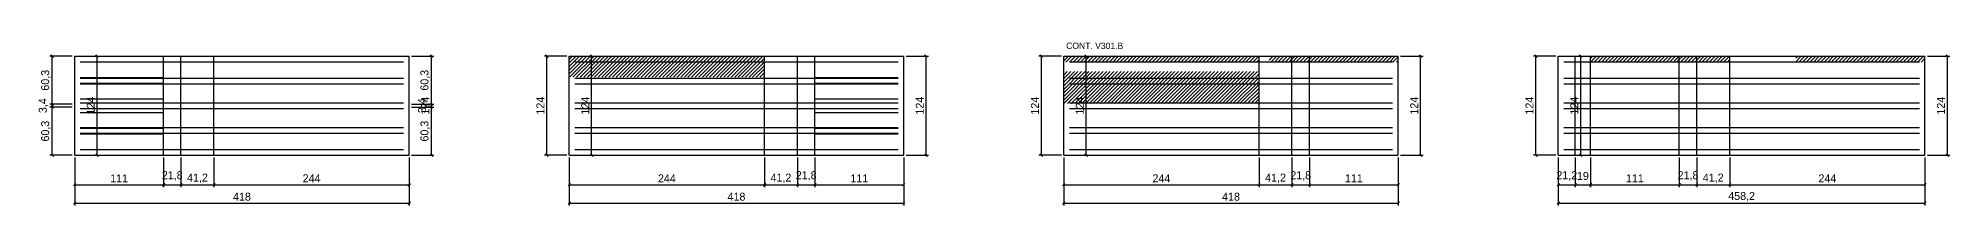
# Model space of a CAD drawing. Extents: x -9000 to 14229, y -395 to 1250.
# Drawn here: x 9209 to 11598, y -337 to -133 of the extents above; entities that cross this region are included whole.
import ezdxf

# ---------------------------------------------------------------- set-up
doc = ezdxf.new("R2010")
doc.units = 0
for name, color, linetype in [('COTA', 241, 'Continuous'), ('NOMENCLATURA', 7, 'Continuous'), ('Painéis', 200, 'Continuous'), ('Reaproveitamento', 251, 'Continuous'), ('SARR_2.2x7', 40, 'Continuous')]:
    doc.layers.add(name, color=color, linetype=linetype)
doc.dimstyles.new('PAINEL', dxfattribs={"dimtxt": 10, "dimasz": 3, "dimexe": 3, "dimexo": 3, "dimgap": 3, "dimtad": 1, "dimblk": 'OBLIQUE', "dimblk1": 'OBLIQUE', "dimcen": 2.5, "dimclrd": 4, "dimclre": 4, "dimclrt": 240, "dimazin": 3, "dimtfac": 1, "dimtmove": 0, "dimatfit": 3})

# ---------------------------------------------------------------- blocks, each defined once
blk = doc.blocks.new('_OBLIQUE')
at = {"color": 0, "linetype": 'BYBLOCK'}
blk.add_line((-0.5, -0.5), (0.5, 0.5), dxfattribs=at)

msp = doc.modelspace()

# ---------------------------------------------------------------- hatches: boundary and pattern name
at = {"layer": 'Reaproveitamento'}
h = msp.add_hatch(dxfattribs=at)
h.set_pattern_fill('ANSI31')
h.paths.add_polyline_path([(9872.4, -176.3), (10116.4, -176.3), (10116.4, -150), (9872.4, -150)])
h = msp.add_hatch(dxfattribs=at)
h.set_pattern_fill('ANSI31')
h.paths.add_polyline_path([(10490.4, -157.4), (10734.4, -157.4), (10734.4, -150.4), (10490.4, -150.4)])
h = msp.add_hatch(dxfattribs=at)
h.set_pattern_fill('ANSI31')
h.paths.add_polyline_path([(10746.9, -157.4), (10775.6, -157.4), (10775.6, -150.4), (10746.9, -150.4)])
h = msp.add_hatch(dxfattribs=at)
h.set_pattern_fill('ANSI31')
h.paths.add_polyline_path([(10775.6, -157.4), (10797.4, -157.4), (10797.4, -150.4), (10775.6, -150.4)])
h = msp.add_hatch(dxfattribs=at)
h.set_pattern_fill('ANSI31')
h.paths.add_polyline_path([(10797.4, -157.4), (10908.4, -157.4), (10908.4, -150.4), (10797.4, -150.4)])
h = msp.add_hatch(dxfattribs=at)
h.set_pattern_fill('ANSI31')
h.paths.add_polyline_path([(11148.6, -157.4), (11259.6, -157.4), (11259.6, -150.4), (11148.6, -150.4)])
h = msp.add_hatch(dxfattribs=at)
h.set_pattern_fill('ANSI31')
h.paths.add_polyline_path([(11259.6, -157.4), (11281.4, -157.4), (11281.4, -150.4), (11259.6, -150.4)])
h = msp.add_hatch(dxfattribs=at)
h.set_pattern_fill('ANSI31')
h.paths.add_polyline_path([(11281.4, -157.4), (11322.6, -157.4), (11322.6, -150.4), (11281.4, -150.4)])
h = msp.add_hatch(dxfattribs=at)
h.set_pattern_fill('ANSI31')
h.paths.add_polyline_path([(11405.1, -157.4), (11566.6, -157.4), (11566.6, -150.4), (11405.1, -150.4)])
h = msp.add_hatch(dxfattribs=at)
h.set_pattern_fill('ANSI31')
h.paths.add_polyline_path([(10490.4, -209.4), (10734.4, -209.4), (10734.4, -169.4), (10490.4, -169.4)])

# ---------------------------------------------------------------- linework, layer by layer
at = {"layer": 'Painéis'}
for p, q in [((9254.4, -150), (9365.4, -150)), ((9254.4, -274), (9254.4, -150)), ((9365.4, -274), (9365.4, -150)), ((9365.4, -274), (9365.4, -150)), ((9365.4, -150), (9387.2, -150)), ((9365.4, -274), (9365.4, -150)), ((9387.2, -274), (9387.2, -150)), ((9387.2, -274), (9387.2, -150)), ((9387.2, -150), (9428.4, -150)), ((9387.2, -274), (9387.2, -150)), ((9428.4, -274), (9428.4, -150)), ((9428.4, -274), (9428.4, -150)), ((9428.4, -150), (9672.4, -150)), ((9428.4, -274), (9428.4, -150)), ((9672.4, -274), (9672.4, -150)), ((9872.4, -150), (10116.4, -150)), ((9872.4, -274), (9872.4, -150)), ((10116.4, -274), (10116.4, -150)), ((10116.4, -274), (10116.4, -150)), ((10116.4, -150), (10157.6, -150)), ((10116.4, -274), (10116.4, -150)), ((10157.6, -274), (10157.6, -150)), ((10157.6, -274), (10157.6, -150)), ((10157.6, -150), (10179.4, -150)), ((10157.6, -274), (10157.6, -150)), ((10179.4, -274), (10179.4, -150)), ((10179.4, -274), (10179.4, -150)), ((10179.4, -150), (10290.4, -150)), ((10179.4, -274), (10179.4, -150)), ((10290.4, -274), (10290.4, -150)), ((10490.4, -150), (10734.4, -150)), ((10490.4, -274), (10490.4, -150)), ((10734.4, -274), (10734.4, -150)), ((10734.4, -274), (10734.4, -150)), ((10734.4, -150), (10775.6, -150)), ((10734.4, -274), (10734.4, -150)), ((10775.6, -274), (10775.6, -150)), ((10775.6, -274), (10775.6, -150)), ((10775.6, -150), (10797.4, -150)), ((10775.6, -274), (10775.6, -150)), ((10797.4, -274), (10797.4, -150)), ((10797.4, -274), (10797.4, -150)), ((10797.4, -150), (10908.4, -150)), ((10797.4, -274), (10797.4, -150)), ((10908.4, -274), (10908.4, -150)), ((11108.4, -150), (11129.6, -150)), ((11108.4, -274), (11108.4, -150)), ((11129.6, -274), (11129.6, -150)), ((11129.6, -274), (11129.6, -150)), ((11129.6, -150), (11148.6, -150)), ((11129.6, -274), (11129.6, -150)), ((11148.6, -274), (11148.6, -150)), ((11148.6, -274), (11148.6, -150)), ((11148.6, -150), (11259.6, -150)), ((11148.6, -274), (11148.6, -150)), ((11259.6, -274), (11259.6, -150)), ((11259.6, -274), (11259.6, -150)), ((11259.6, -150), (11281.4, -150)), ((11259.6, -274), (11259.6, -150)), ((11281.4, -274), (11281.4, -150)), ((11281.4, -274), (11281.4, -150)), ((11281.4, -150), (11322.6, -150)), ((11281.4, -274), (11281.4, -150)), ((11322.6, -274), (11322.6, -150)), ((11322.6, -274), (11322.6, -150)), ((11322.6, -150), (11566.6, -150)), ((11322.6, -274), (11322.6, -150)), ((11566.6, -274), (11566.6, -150)), ((9254.4, -274), (9365.4, -274)), ((9365.4, -274), (9387.2, -274)), ((9387.2, -274), (9428.4, -274)), ((9428.4, -274), (9672.4, -274)), ((9872.4, -274), (10116.4, -274)), ((10116.4, -274), (10157.6, -274)), ((10157.6, -274), (10179.4, -274)), ((10179.4, -274), (10290.4, -274)), ((10490.4, -274), (10734.4, -274)), ((10734.4, -274), (10775.6, -274)), ((10775.6, -274), (10797.4, -274)), ((10797.4, -274), (10908.4, -274)), ((11108.4, -274), (11129.6, -274)), ((11129.6, -274), (11148.6, -274)), ((11148.6, -274), (11259.6, -274)), ((11259.6, -274), (11281.4, -274)), ((11281.4, -274), (11322.6, -274)), ((11322.6, -274), (11566.6, -274))]:
    msp.add_line(p, q, dxfattribs=at)
at = {"layer": 'SARR_2.2x7'}
for points in [[(9261.4, -157), (9365.4, -157)], [(9261.4, -157), (9365.4, -157)], [(9365.4, -157), (9387.2, -157)], [(9365.4, -157), (9387.2, -157)], [(9387.2, -157), (9428.4, -157)], [(9387.2, -157), (9428.4, -157)], [(9428.4, -157), (9665.4, -157)], [(9428.4, -157), (9665.4, -157)], [(9879.4, -157), (10116.4, -157)], [(9879.4, -157), (10116.4, -157)], [(10116.4, -157), (10157.6, -157)], [(10116.4, -157), (10157.6, -157)], [(10157.6, -157), (10179.4, -157)], [(10157.6, -157), (10179.4, -157)], [(10179.4, -157), (10283.4, -157)], [(10179.4, -157), (10283.4, -157)], [(10497.4, -157), (10734.4, -157)], [(10497.4, -157), (10734.4, -157)], [(10734.4, -157), (10775.6, -157)], [(10734.4, -157), (10775.6, -157)], [(10775.6, -157), (10797.4, -157)], [(10775.6, -157), (10797.4, -157)], [(10797.4, -157), (10901.4, -157)], [(10797.4, -157), (10901.4, -157)], [(11115.4, -157), (11129.6, -157)], [(11115.4, -157), (11129.6, -157)], [(11129.6, -157), (11148.6, -157)], [(11129.6, -157), (11148.6, -157)], [(11148.6, -157), (11259.6, -157)], [(11148.6, -157), (11259.6, -157)], [(11259.6, -157), (11281.4, -157)], [(11259.6, -157), (11281.4, -157)], [(11281.4, -157), (11322.6, -157)], [(11281.4, -157), (11322.6, -157)], [(11322.6, -157), (11559.6, -157)], [(11322.6, -157), (11559.6, -157)], [(9261.4, -176.649), (9365.4, -176.649)], [(9261.4, -177.5), (9365.4, -177.5)], [(9261.4, -183.649), (9365.4, -183.649)], [(9261.4, -184.5), (9365.4, -184.5)], [(9365.4, -177.5), (9387.2, -177.5)], [(9365.4, -177.5), (9387.2, -177.5)], [(9365.4, -184.5), (9387.2, -184.5)], [(9365.4, -184.5), (9387.2, -184.5)], [(9387.2, -177.5), (9428.4, -177.5)], [(9387.2, -177.5), (9428.4, -177.5)], [(9387.2, -184.5), (9428.4, -184.5)], [(9387.2, -184.5), (9428.4, -184.5)], [(9428.4, -177.5), (9665.4, -177.5)], [(9428.4, -177.5), (9665.4, -177.5)], [(9428.4, -184.5), (9665.4, -184.5)], [(9428.4, -184.5), (9665.4, -184.5)], [(9879.4, -177.5), (10116.4, -177.5)], [(9879.4, -177.5), (10116.4, -177.5)], [(9879.4, -184.5), (10116.4, -184.5)], [(9879.4, -184.5), (10116.4, -184.5)], [(10116.4, -177.5), (10157.6, -177.5)], [(10116.4, -177.5), (10157.6, -177.5)], [(10116.4, -184.5), (10157.6, -184.5)], [(10116.4, -184.5), (10157.6, -184.5)], [(10157.6, -177.5), (10179.4, -177.5)], [(10157.6, -177.5), (10179.4, -177.5)], [(10157.6, -184.5), (10179.4, -184.5)], [(10157.6, -184.5), (10179.4, -184.5)], [(10179.4, -176.649), (10283.4, -176.649)], [(10179.4, -177.5), (10283.4, -177.5)], [(10179.4, -183.649), (10283.4, -183.649)], [(10179.4, -184.5), (10283.4, -184.5)], [(10497.4, -177.5), (10734.4, -177.5)], [(10497.4, -177.5), (10734.4, -177.5)], [(10497.4, -184.5), (10734.4, -184.5)], [(10497.4, -184.5), (10734.4, -184.5)], [(10734.4, -177.5), (10775.6, -177.5)], [(10734.4, -177.5), (10775.6, -177.5)], [(10734.4, -184.5), (10775.6, -184.5)], [(10734.4, -184.5), (10775.6, -184.5)], [(10775.6, -177.5), (10797.4, -177.5)], [(10775.6, -177.5), (10797.4, -177.5)], [(10775.6, -184.5), (10797.4, -184.5)], [(10775.6, -184.5), (10797.4, -184.5)], [(10797.4, -177.5), (10901.4, -177.5)], [(10797.4, -177.5), (10901.4, -177.5)], [(10797.4, -184.5), (10901.4, -184.5)], [(10797.4, -184.5), (10901.4, -184.5)], [(11115.4, -177.5), (11129.6, -177.5)], [(11115.4, -177.5), (11129.6, -177.5)], [(11115.4, -184.5), (11129.6, -184.5)], [(11115.4, -184.5), (11129.6, -184.5)], [(11129.6, -177.5), (11148.6, -177.5)], [(11129.6, -177.5), (11148.6, -177.5)], [(11129.6, -184.5), (11148.6, -184.5)], [(11129.6, -184.5), (11148.6, -184.5)], [(11148.6, -177.5), (11259.6, -177.5)], [(11148.6, -177.5), (11259.6, -177.5)], [(11148.6, -184.5), (11259.6, -184.5)], [(11148.6, -184.5), (11259.6, -184.5)], [(11259.6, -177.5), (11281.4, -177.5)], [(11259.6, -177.5), (11281.4, -177.5)], [(11259.6, -184.5), (11281.4, -184.5)], [(11259.6, -184.5), (11281.4, -184.5)], [(11281.4, -177.5), (11322.6, -177.5)], [(11281.4, -177.5), (11322.6, -177.5)], [(11281.4, -184.5), (11322.6, -184.5)], [(11281.4, -184.5), (11322.6, -184.5)], [(11322.6, -177.5), (11559.6, -177.5)], [(11322.6, -177.5), (11559.6, -177.5)], [(11322.6, -184.5), (11559.6, -184.5)], [(11322.6, -184.5), (11559.6, -184.5)], [(9261.4, -203.298), (9365.4, -203.298)], [(9261.4, -208.5), (9365.4, -208.5)], [(9365.4, -208.5), (9387.2, -208.5)], [(9365.4, -208.5), (9387.2, -208.5)], [(9387.2, -208.5), (9428.4, -208.5)], [(9387.2, -208.5), (9428.4, -208.5)], [(9428.4, -208.5), (9665.4, -208.5)], [(9428.4, -208.5), (9665.4, -208.5)], [(9879.4, -208.5), (10116.4, -208.5)], [(9879.4, -208.5), (10116.4, -208.5)], [(10116.4, -208.5), (10157.6, -208.5)], [(10116.4, -208.5), (10157.6, -208.5)], [(10157.6, -208.5), (10179.4, -208.5)], [(10157.6, -208.5), (10179.4, -208.5)], [(10179.4, -203.298), (10283.4, -203.298)], [(10179.4, -208.5), (10283.4, -208.5)], [(10497.4, -208.5), (10734.4, -208.5)], [(10497.4, -208.5), (10734.4, -208.5)], [(10734.4, -208.5), (10775.6, -208.5)], [(10734.4, -208.5), (10775.6, -208.5)], [(10775.6, -208.5), (10797.4, -208.5)], [(10775.6, -208.5), (10797.4, -208.5)], [(10797.4, -208.5), (10901.4, -208.5)], [(10797.4, -208.5), (10901.4, -208.5)], [(11115.4, -208.5), (11129.6, -208.5)], [(11115.4, -208.5), (11129.6, -208.5)], [(11129.6, -208.5), (11148.6, -208.5)], [(11129.6, -208.5), (11148.6, -208.5)], [(11148.6, -208.5), (11259.6, -208.5)], [(11148.6, -208.5), (11259.6, -208.5)], [(11259.6, -208.5), (11281.4, -208.5)], [(11259.6, -208.5), (11281.4, -208.5)], [(11281.4, -208.5), (11322.6, -208.5)], [(11281.4, -208.5), (11322.6, -208.5)], [(11322.6, -208.5), (11559.6, -208.5)], [(11322.6, -208.5), (11559.6, -208.5)], [(9261.4, -215.5), (9365.4, -215.5)], [(9261.4, -220.702), (9365.4, -220.702)], [(9365.4, -215.5), (9387.2, -215.5)], [(9365.4, -215.5), (9387.2, -215.5)], [(9387.2, -215.5), (9428.4, -215.5)], [(9387.2, -215.5), (9428.4, -215.5)], [(9428.4, -215.5), (9665.4, -215.5)], [(9428.4, -215.5), (9665.4, -215.5)], [(9879.4, -215.5), (10116.4, -215.5)], [(9879.4, -215.5), (10116.4, -215.5)], [(10116.4, -215.5), (10157.6, -215.5)], [(10116.4, -215.5), (10157.6, -215.5)], [(10157.6, -215.5), (10179.4, -215.5)], [(10157.6, -215.5), (10179.4, -215.5)], [(10179.4, -215.5), (10283.4, -215.5)], [(10179.4, -220.702), (10283.4, -220.702)], [(10497.4, -215.5), (10734.4, -215.5)], [(10497.4, -215.5), (10734.4, -215.5)], [(10734.4, -215.5), (10775.6, -215.5)], [(10734.4, -215.5), (10775.6, -215.5)], [(10775.6, -215.5), (10797.4, -215.5)], [(10775.6, -215.5), (10797.4, -215.5)], [(10797.4, -215.5), (10901.4, -215.5)], [(10797.4, -215.5), (10901.4, -215.5)], [(11115.4, -215.5), (11129.6, -215.5)], [(11115.4, -215.5), (11129.6, -215.5)], [(11129.6, -215.5), (11148.6, -215.5)], [(11129.6, -215.5), (11148.6, -215.5)], [(11148.6, -215.5), (11259.6, -215.5)], [(11148.6, -215.5), (11259.6, -215.5)], [(11259.6, -215.5), (11281.4, -215.5)], [(11259.6, -215.5), (11281.4, -215.5)], [(11281.4, -215.5), (11322.6, -215.5)], [(11281.4, -215.5), (11322.6, -215.5)], [(11322.6, -215.5), (11559.6, -215.5)], [(11322.6, -215.5), (11559.6, -215.5)], [(9261.4, -239.5), (9365.4, -239.5)], [(9261.4, -240.351), (9365.4, -240.351)], [(9261.4, -246.5), (9365.4, -246.5)], [(9261.4, -247.351), (9365.4, -247.351)], [(9365.4, -239.5), (9387.2, -239.5)], [(9365.4, -239.5), (9387.2, -239.5)], [(9365.4, -246.5), (9387.2, -246.5)], [(9365.4, -246.5), (9387.2, -246.5)], [(9387.2, -239.5), (9428.4, -239.5)], [(9387.2, -239.5), (9428.4, -239.5)], [(9387.2, -246.5), (9428.4, -246.5)], [(9387.2, -246.5), (9428.4, -246.5)], [(9428.4, -239.5), (9665.4, -239.5)], [(9428.4, -239.5), (9665.4, -239.5)], [(9428.4, -246.5), (9665.4, -246.5)], [(9428.4, -246.5), (9665.4, -246.5)], [(9879.4, -239.5), (10116.4, -239.5)], [(9879.4, -239.5), (10116.4, -239.5)], [(9879.4, -246.5), (10116.4, -246.5)], [(9879.4, -246.5), (10116.4, -246.5)], [(10116.4, -239.5), (10157.6, -239.5)], [(10116.4, -239.5), (10157.6, -239.5)], [(10116.4, -246.5), (10157.6, -246.5)], [(10116.4, -246.5), (10157.6, -246.5)], [(10157.6, -239.5), (10179.4, -239.5)], [(10157.6, -239.5), (10179.4, -239.5)], [(10157.6, -246.5), (10179.4, -246.5)], [(10157.6, -246.5), (10179.4, -246.5)], [(10179.4, -239.5), (10283.4, -239.5)], [(10179.4, -240.351), (10283.4, -240.351)], [(10179.4, -246.5), (10283.4, -246.5)], [(10179.4, -247.351), (10283.4, -247.351)], [(10497.4, -239.5), (10734.4, -239.5)], [(10497.4, -239.5), (10734.4, -239.5)], [(10497.4, -246.5), (10734.4, -246.5)], [(10497.4, -246.5), (10734.4, -246.5)], [(10734.4, -239.5), (10775.6, -239.5)], [(10734.4, -239.5), (10775.6, -239.5)], [(10734.4, -246.5), (10775.6, -246.5)], [(10734.4, -246.5), (10775.6, -246.5)], [(10775.6, -239.5), (10797.4, -239.5)], [(10775.6, -239.5), (10797.4, -239.5)], [(10775.6, -246.5), (10797.4, -246.5)], [(10775.6, -246.5), (10797.4, -246.5)], [(10797.4, -239.5), (10901.4, -239.5)], [(10797.4, -239.5), (10901.4, -239.5)], [(10797.4, -246.5), (10901.4, -246.5)], [(10797.4, -246.5), (10901.4, -246.5)], [(11115.4, -239.5), (11129.6, -239.5)], [(11115.4, -239.5), (11129.6, -239.5)], [(11115.4, -246.5), (11129.6, -246.5)], [(11115.4, -246.5), (11129.6, -246.5)], [(11129.6, -239.5), (11148.6, -239.5)], [(11129.6, -239.5), (11148.6, -239.5)], [(11129.6, -246.5), (11148.6, -246.5)], [(11129.6, -246.5), (11148.6, -246.5)], [(11148.6, -239.5), (11259.6, -239.5)], [(11148.6, -239.5), (11259.6, -239.5)], [(11148.6, -246.5), (11259.6, -246.5)], [(11148.6, -246.5), (11259.6, -246.5)], [(11259.6, -239.5), (11281.4, -239.5)], [(11259.6, -239.5), (11281.4, -239.5)], [(11259.6, -246.5), (11281.4, -246.5)], [(11259.6, -246.5), (11281.4, -246.5)], [(11281.4, -239.5), (11322.6, -239.5)], [(11281.4, -239.5), (11322.6, -239.5)], [(11281.4, -246.5), (11322.6, -246.5)], [(11281.4, -246.5), (11322.6, -246.5)], [(11322.6, -239.5), (11559.6, -239.5)], [(11322.6, -239.5), (11559.6, -239.5)], [(11322.6, -246.5), (11559.6, -246.5)], [(11322.6, -246.5), (11559.6, -246.5)], [(9261.4, -267), (9365.4, -267)], [(9261.4, -267), (9365.4, -267)], [(9365.4, -267), (9387.2, -267)], [(9365.4, -267), (9387.2, -267)], [(9387.2, -267), (9428.4, -267)], [(9387.2, -267), (9428.4, -267)], [(9428.4, -267), (9665.4, -267)], [(9428.4, -267), (9665.4, -267)], [(9879.4, -267), (10116.4, -267)], [(9879.4, -267), (10116.4, -267)], [(10116.4, -267), (10157.6, -267)], [(10116.4, -267), (10157.6, -267)], [(10157.6, -267), (10179.4, -267)], [(10157.6, -267), (10179.4, -267)], [(10179.4, -267), (10283.4, -267)], [(10179.4, -267), (10283.4, -267)], [(10497.4, -267), (10734.4, -267)], [(10497.4, -267), (10734.4, -267)], [(10734.4, -267), (10775.6, -267)], [(10734.4, -267), (10775.6, -267)], [(10775.6, -267), (10797.4, -267)], [(10775.6, -267), (10797.4, -267)], [(10797.4, -267), (10901.4, -267)], [(10797.4, -267), (10901.4, -267)], [(11115.4, -267), (11129.6, -267)], [(11115.4, -267), (11129.6, -267)], [(11129.6, -267), (11148.6, -267)], [(11129.6, -267), (11148.6, -267)], [(11148.6, -267), (11259.6, -267)], [(11148.6, -267), (11259.6, -267)], [(11259.6, -267), (11281.4, -267)], [(11259.6, -267), (11281.4, -267)], [(11281.4, -267), (11322.6, -267)], [(11281.4, -267), (11322.6, -267)], [(11322.6, -267), (11559.6, -267)], [(11322.6, -267), (11559.6, -267)]]:
    msp.add_lwpolyline(points, dxfattribs=at)

# ---------------------------------------------------------------- texts
at = {"layer": 'NOMENCLATURA'}
msp.add_text('CONT. V301.B', height=8, dxfattribs=at).set_placement((10493.4, -141))

# ---------------------------------------------------------------- dimensions: what is measured, and where the dimension line sits
at = {"layer": 'COTA'}
for base, p1, p2 in [((9226.4, -210.298), (9254.4, -210.298), (9254.4, -150)), ((9282.4, -274), (9254.4, -274), (9254.4, -150)), ((9700.4, -274), (9672.4, -274), (9672.4, -150)), ((9700.4, -210.298), (9672.4, -210.298), (9672.4, -150)), ((9844.4, -274), (9872.4, -274), (9872.4, -150)), ((9900.4, -274), (9872.4, -274), (9872.4, -150)), ((10318.4, -274), (10290.4, -274), (10290.4, -150)), ((10318.4, -274), (10290.4, -274), (10290.4, -150)), ((10462.4, -274), (10490.4, -274), (10490.4, -150)), ((10518.4, -274), (10490.4, -274), (10490.4, -150)), ((10936.4, -274), (10908.4, -274), (10908.4, -150)), ((10936.4, -274), (10908.4, -274), (10908.4, -150)), ((11080.4, -274), (11108.4, -274), (11108.4, -150)), ((11136.4, -274), (11108.4, -274), (11108.4, -150)), ((11594.6, -274), (11566.6, -274), (11566.6, -150)), ((11594.6, -274), (11566.6, -274), (11566.6, -150)), ((9226.4, -213.702), (9254.4, -213.702), (9254.4, -210.298)), ((9226.4, -274), (9254.4, -274), (9254.4, -213.702)), ((9700.4, -213.702), (9672.4, -213.702), (9672.4, -210.298)), ((9700.4, -274), (9672.4, -274), (9672.4, -213.702))]:
    msp.add_linear_dim(base=base, p1=p1, p2=p2, angle=90, dimstyle='PAINEL', dxfattribs=at).render()
for base, p1, p2 in [((9254.4, -311), (9254.4, -274), (9365.4, -274)), ((9254.4, -334), (9254.4, -274), (9672.4, -274)), ((9365.4, -311), (9365.4, -274), (9387.2, -274)), ((9387.2, -311), (9387.2, -274), (9428.4, -274)), ((9428.4, -311), (9428.4, -274), (9672.4, -274)), ((9872.4, -311), (9872.4, -274), (10116.4, -274)), ((9872.4, -334), (9872.4, -274), (10290.4, -274)), ((10116.4, -311), (10116.4, -274), (10157.6, -274)), ((10157.6, -311), (10157.6, -274), (10179.4, -274)), ((10179.4, -311), (10179.4, -274), (10290.4, -274)), ((10490.4, -311), (10490.4, -274), (10734.4, -274)), ((10490.4, -334), (10490.4, -274), (10908.4, -274)), ((10734.4, -311), (10734.4, -274), (10775.6, -274)), ((10775.6, -311), (10775.6, -274), (10797.4, -274)), ((10797.4, -311), (10797.4, -274), (10908.4, -274)), ((11108.4, -311), (11108.4, -274), (11129.6, -274)), ((11108.4, -334), (11108.4, -274), (11566.6, -274)), ((11129.6, -311), (11129.6, -274), (11148.6, -274)), ((11148.6, -311), (11148.6, -274), (11259.6, -274)), ((11259.6, -311), (11259.6, -274), (11281.4, -274)), ((11281.4, -311), (11281.4, -274), (11322.6, -274)), ((11322.6, -311), (11322.6, -274), (11566.6, -274))]:
    msp.add_linear_dim(base=base, p1=p1, p2=p2, dimstyle='PAINEL', dxfattribs=at).render()

doc.saveas('drawing.dxf')
